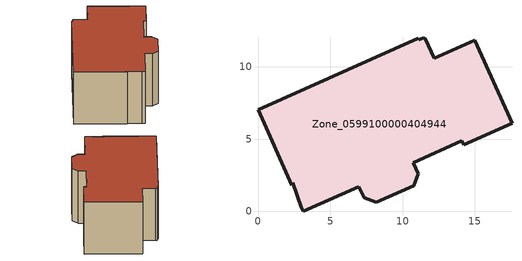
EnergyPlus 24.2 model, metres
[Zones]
Zone_0599100000404944
 floor ground (C_G): 11.07,11.98 11.13,11.88 11.46,12.03 11.58,11.94 12.18,10.59 15,11.85 17.57,6.1 14.22,4.61 14.1,4.89 10.72,3.38 11.06,2.61 10.77,1.78 8.16,0.63 7.34,0.94 6.98,1.7 3.12,0 3,0.28 2.4,1.98 2.33,1.8 0,7.05 z0
 wall outside (C_F): 6.98,1.7 7.34,0.94 8.16,0.63 10.77,1.78 11.06,2.61 10.72,3.38 14.1,4.89 14.22,4.61 17.57,6.1 15,11.85 12.18,10.59 11.58,11.94 11.46,12.03 11.13,11.88 11.07,11.98 0,7.05 2.33,1.8 2.4,1.98 3,0.28 3.12,0 6.98,1.7 z0:6.27
 roof outside (C_R): 11.13,11.88 11.07,11.98 0,7.05 2.33,1.8 2.4,1.98 3,0.28 3.12,0 6.98,1.7 7.34,0.94 8.16,0.63 10.77,1.78 11.06,2.61 10.72,3.38 14.1,4.89 14.22,4.61 17.57,6.1 15,11.85 12.18,10.59 11.58,11.94 11.46,12.03 z6.27
[BUILDING]
Pand.0599100000404944: North Axis=0; Terrain=City; Loads Convergence Tolerance Value=0.04; Temperature Convergence Tolerance Value=0.4; Solar Distribution=FullExterior; Maximum Number of Warmup Days=25; Minimum Number of Warmup Days=1
[Site:Location]
Rotterdam.The.Hague.AP_ZH_NLD Design_Conditions: Latitude=51.96; Longitude=4.45; Time Zone=1; Elevation=-4.5
[SITE:GROUNDTEMPERATURE:BUILDINGSURFACE]
18, 18, 18, 18, 18, 18, 18, 18, 18, 18, 18, 18
[MATERIAL] Thermal Absorptance=0.9; Solar Absorptance=0.7; Visible Absorptance=0.7
Name | Roughness | Thickness | Conductivity | Density | Specific Heat
G.D.1992-2005 | MediumSmooth | 0.15 | 0.06 | 540 | 1210
F.D.1992-2005 | Rough | 0.3 | 0.12 | 1920 | 840
R.D.1992-2005 | MediumRough | 0.2 | 0.08 | 1500 | 1000
[CONSTRUCTION]
C_G: G.D.1992-2005
C_F: F.D.1992-2005
C_R: R.D.1992-2005
[ZONE]
Zone_0599100000404944: Type=1; Multiplier=1; Ceiling Height=Autocalculate; Volume=Autocalculate; Floor Area=autocalculate; Part of Total Floor Area=Yes
[ZONEINFILTRATION:DESIGNFLOWRATE]
Infil_Zone_0599100000404944: Zone or ZoneList or Space or SpaceList=Zone_0599100000404944; Schedule=AlwaysOn; Design Flow Rate Calculation Method=Flow/Area; Flow Rate per Floor Area=0.0021; Constant Term Coefficient=1; Temperature Term Coefficient=0; Velocity Term Coefficient=0; Velocity Squared Term Coefficient=0
[HVACTEMPLATE:ZONE:IDEALLOADSAIRSYSTEM]
Zone_0599100000404944: Maximum Heating Supply Air Temperature=50; Minimum Cooling Supply Air Temperature=13; Maximum Heating Supply Air Humidity Ratio=0.0156; Minimum Cooling Supply Air Humidity Ratio=0.0077; Heating Limit=NoLimit; Cooling Limit=NoLimit; Dehumidification Control Type=ConstantSensibleHeatRatio; Cooling Sensible Heat Ratio=0.7; Dehumidification Setpoint=60; Humidification Control Type=None; Humidification Setpoint=30; Outdoor Air Method=None; Outdoor Air Flow Rate per Person=0.00944; Outdoor Air Flow Rate per Zone Floor Area=0; Outdoor Air Flow Rate per Zone=0; Demand Controlled Ventilation Type=None; Outdoor Air Economizer Type=NoEconomizer; Heat Recovery Type=None; Sensible Heat Recovery Effectiveness=0.7; Latent Heat Recovery Effectiveness=0.65
[ZONECONTROL:THERMOSTAT]
ThermostatControl_Zone_0599100000404944: Zone or ZoneList=Zone_0599100000404944; Control Type Schedule=DualSetpointControlType; Control 1=Thermostat_Zone_0599100000404944; Temperature Difference Between Cutout And Setpoint=0
[THERMOSTATSETPOINT:DUALSETPOINT]
Thermostat_Zone_0599100000404944: Heating Setpoint Temperature Schedule=HeatingSetpoint_Zone_0599100000404944; Cooling Setpoint Temperature Schedule=CoolingSetpoint_Zone_0599100000404944
[SCHEDULE:COMPACT]
HeatingSetpoint_Zone_0599100000404944: Through: 12/31, For: AllDays, Until: 24:00, 21
CoolingSetpoint_Zone_0599100000404944: Through: 12/31, For: AllDays, Until: 24:00, 24
DualSetpointControlType: Through: 12/31, For: AllDays, Until: 24:00, 4
AlwaysOn: Through: 12/31, For: AllDays, Until: 24:00, 1
